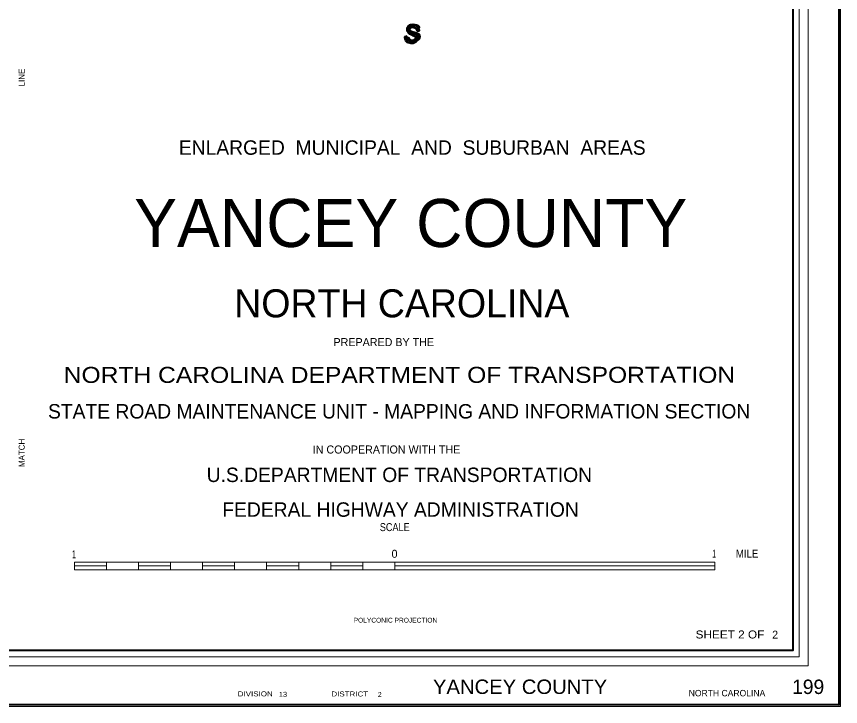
# Model space of a CAD drawing. Extents: x 267790 to 364750, y 214096 to 328785.
# Drawn here: x 347854 to 364421, y 272388 to 286252 of the extents above; entities that cross this region are included whole.
import ezdxf
from ezdxf.enums import TextEntityAlignment as Align

# ---------------------------------------------------------------- set-up
doc = ezdxf.new("R2010")
doc.units = 0
doc.header["$LTSCALE"] = 60
doc.header["$PDMODE"] = 32
doc.header["$PDSIZE"] = 30
doc.layers.add('1', color=7, linetype='Continuous', lineweight=25)
doc.layers.add('20', color=7, linetype='Continuous', lineweight=13)
doc.layers.add('12', color=7, linetype='Continuous')
doc.layers.add('7', color=7, linetype='Continuous')

msp = doc.modelspace()

# ---------------------------------------------------------------- hatches: boundary and pattern name
at = {"layer": '20'}
msp.add_hatch(color=256, dxfattribs=at).paths.add_polyline_path([(355707.33, 285847.31), (355664.76, 285837.22), (355667, 285805.82), (355677.08, 285778.91), (355693.89, 285756.49), (355710.69, 285743.04), (355729.74, 285732.95), (355759.99, 285726.22), (355783.52, 285722.85), (355826.1, 285725.1), (355855.23, 285732.95), (355884.37, 285749.76), (355905.65, 285768.82), (355921.34, 285795.73), (355925.82, 285815.91), (355925.82, 285833.85), (355924.7, 285851.79), (355916.86, 285869.73), (355901.17, 285887.67), (355882.12, 285900), (355848.51, 285914.58), (355812.66, 285930.27), (355774.56, 285948.21), (355757.75, 285962.79), (355747.67, 285984.09), (355747.67, 285998.67), (355753.27, 286013.24), (355766.72, 286026.7), (355790.25, 286037.91), (355813.78, 286041.27), (355840.67, 286040.15), (355861.96, 286033.42), (355884.37, 286019.97), (355897.81, 286003.15), (355903.41, 285987.45), (355906.78, 285969.52), (355948.23, 285972.32), (355942.63, 285995.86), (355934.79, 286021.65), (355920.22, 286044.07), (355909.02, 286056.41), (355889.97, 286069.86), (355863.08, 286077.71), (355831.7, 286082.2), (355809.3, 286079.95), (355775.68, 286077.71), (355755.51, 286069.86), (355728.62, 286049.68), (355715.18, 286032.86), (355706.21, 286008.2), (355706.21, 285984.65), (355711.82, 285962.23), (355728.62, 285935.32), (355756.63, 285912.9), (355786.89, 285897.2), (355824.98, 285879.26), (355854.11, 285864.68), (355876.52, 285847.87), (355883.25, 285828.81), (355882.12, 285811.99), (355872.04, 285792.93), (355857.47, 285780.6), (355841.79, 285771.63), (355823.86, 285764.9), (355796.97, 285763.78), (355772.32, 285766.02), (355752.15, 285773.87), (355731.98, 285782.84), (355719.66, 285794.05), (355711.82, 285807.5), (355706.21, 285823.2), (355706.21, 285835.53)])

# ---------------------------------------------------------------- linework, layer by layer
at = {"layer": '1', "lineweight": 13}
msp.add_lwpolyline([(364421.12, 272387.58), (267790.47, 272387.58), (267790.47, 328784.63), (364421.12, 328784.63)], close=True, dxfattribs=at)
at = {"layer": '1'}
msp.add_point((364386.12, 272422.59), dxfattribs=at)
at = {"layer": '20'}
for p, q in [((349021.04, 275137.07), (349021.04, 275286.82)), ((349021.04, 275286.82), (355458.41, 275286.82)), ((349021.04, 275211.94), (349664.78, 275211.94)), ((349664.78, 275137.07), (349664.78, 275286.82)), ((350308.51, 275137.07), (350308.51, 275286.82)), ((350308.51, 275211.94), (350952.25, 275211.94)), ((350952.25, 275137.07), (350952.25, 275286.82)), ((351595.99, 275137.07), (351595.99, 275286.82)), ((351595.99, 275211.94), (352239.73, 275211.94)), ((352239.73, 275137.07), (352239.73, 275286.82)), ((352883.46, 275137.07), (352883.46, 275286.82)), ((352883.46, 275211.94), (353527.2, 275211.94)), ((353527.2, 275137.07), (353527.2, 275286.82)), ((354170.94, 275137.07), (354170.94, 275286.82)), ((354170.94, 275211.94), (354814.68, 275211.94)), ((354814.68, 275137.07), (354814.68, 275286.82)), ((355458.41, 275211.94), (361895.79, 275211.94)), ((349021.04, 275137.07), (355458.41, 275137.07))]:
    msp.add_line(p, q, dxfattribs=at)
at = {"layer": '20', "lineweight": 40}
for points in [[(267825.48, 328749.63), (364386.12, 328749.63), (364386.12, 272422.59), (267825.48, 272422.59)], [(271013.33, 327640.66), (363460.61, 327640.66), (363460.61, 273514.3), (271013.33, 273514.3)]]:
    msp.add_lwpolyline(points, close=True, dxfattribs=at)
at = {"layer": '20'}
msp.add_lwpolyline([(270704.14, 327966.13), (270704.14, 273205.02), (270882.69, 273383.69), (270882.69, 327771.3), (363591.22, 327771.3), (363591.22, 273383.69), (270882.69, 273383.69), (270704.14, 273205.02), (363769.8, 273205.02), (363769.8, 327966.13)], close=True, dxfattribs=at)
at = {"layer": '20', "lineweight": 53}
msp.add_lwpolyline([(355707.33, 285847.31), (355664.76, 285837.22), (355667, 285805.82), (355677.08, 285778.91), (355693.89, 285756.49), (355710.69, 285743.04), (355729.74, 285732.95), (355759.99, 285726.22), (355783.52, 285722.85), (355826.1, 285725.1), (355855.23, 285732.95), (355884.37, 285749.76), (355905.65, 285768.82), (355921.34, 285795.73), (355925.82, 285815.91), (355925.82, 285833.85), (355924.7, 285851.79), (355916.86, 285869.73), (355901.17, 285887.67), (355882.12, 285900), (355848.51, 285914.58), (355812.66, 285930.27), (355774.56, 285948.21), (355757.75, 285962.79), (355747.67, 285984.09), (355747.67, 285998.67), (355753.27, 286013.24), (355766.72, 286026.7), (355790.25, 286037.91), (355813.78, 286041.27), (355840.67, 286040.15), (355861.96, 286033.42), (355884.37, 286019.97), (355897.81, 286003.15), (355903.41, 285987.45), (355906.78, 285969.52), (355948.23, 285972.32), (355942.63, 285995.86), (355934.79, 286021.65), (355920.22, 286044.07), (355909.02, 286056.41), (355889.97, 286069.86), (355863.08, 286077.71), (355831.7, 286082.2), (355809.3, 286079.95), (355775.68, 286077.71), (355755.51, 286069.86), (355728.62, 286049.68), (355715.18, 286032.86), (355706.21, 286008.2), (355706.21, 285984.65), (355711.82, 285962.23), (355728.62, 285935.32), (355756.63, 285912.9), (355786.89, 285897.2), (355824.98, 285879.26), (355854.11, 285864.68), (355876.52, 285847.87), (355883.25, 285828.81), (355882.12, 285811.99), (355872.04, 285792.93), (355857.47, 285780.6), (355841.79, 285771.63), (355823.86, 285764.9), (355796.97, 285763.78), (355772.32, 285766.02), (355752.15, 285773.87), (355731.98, 285782.84), (355719.66, 285794.05), (355711.82, 285807.5), (355706.21, 285823.2), (355706.21, 285835.53)], close=True, dxfattribs=at)
at = {"layer": '20'}
for points in [[(355458.41, 275137.07), (361895.79, 275137.07), (361895.79, 275286.82)], [(355458.41, 275137.07), (355458.41, 275286.82), (361895.79, 275286.82)]]:
    msp.add_lwpolyline(points, dxfattribs=at)

# ---------------------------------------------------------------- texts
at = {"layer": '12'}
for s, height, rotation, p in [('ENLARGED  MUNICIPAL  AND  SUBURBAN  AREAS', 289.7, 0.002, (355810.58, 283473.65)), ('NORTH CAROLINA', 563.3, 0.007, (355600.67, 280206.66)), ('PREPARED BY THE', 161, 0.006, (355237.88, 279628.86)), ('STATE ROAD MAINTENANCE UNIT - MAPPING AND INFORMATION SECTION', 289.7, 0.002, (355546.8, 278174.44)), ('IN COOPERATION WITH THE', 161, 0.007, (355293.56, 277471.11)), ('U.S.DEPARTMENT OF TRANSPORTATION', 289.7, 0.006, (355551.58, 276898.1)), ('FEDERAL HIGHWAY ADMINISTRATION', 289.7, 0.006, (355575.28, 276200.23))]:
    msp.add_text(s, height=height, rotation=rotation, dxfattribs=at).set_placement(p, align=Align.CENTER)
msp.add_text('     YANCEY COUNTY    ', height=965.6, dxfattribs=at).set_placement((355600.63, 281620.42), align=Align.CENTER)
at = {"layer": '12', "width": 1.15}
msp.add_text('NORTH CAROLINA DEPARTMENT OF TRANSPORTATION', height=321.8, rotation=0.007, dxfattribs=at).set_placement((355553.08, 278890.57), align=Align.CENTER)
at = {"layer": '20'}
for s, height, p in [('S', 350, (355693.67, 285749.74)), ('NORTH CAROLINA', 128.7, (361368.88, 272592.44)), (' 2', 100, (355079.9, 272578.84))]:
    msp.add_text(s, height=height, dxfattribs=at).set_placement(p)
for s, height, width, p in [('SCALE', 161, 0.85, (355458.21, 275911.78)), ('1', 161, 0.5, (349009.55, 275367.45)), ('1', 161, 0.5, (361880.2, 275378.4)), ('MILE', 161, 0.9, (362542.58, 275378.58)), ('SHEET 2 OF', 160.9, 1.1, (362198.48, 273754.6)), ('YANCEY COUNTY      ', 289.7, 1.05, (358317.93, 272639.88)), ('DIVISION', 100, 1.2, (352654.45, 272591.54)), ('DISTRICT', 100, 1.2, (354554.81, 272589.24))]:
    msp.add_text(s, height=height, dxfattribs=dict(at, width=width)).set_placement(p, align=Align.CENTER)
for s, height, p in [('0', 161, (355454.52, 275375.75)), ('2  ', 160.9, (363166.59, 273750.69)), ('199', 289.7, (363770.24, 272638.54))]:
    msp.add_text(s, height=height, dxfattribs=at).set_placement(p, align=Align.CENTER)
msp.add_text('POLYCONIC PROJECTION', height=96.56, rotation=0.001, dxfattribs=at).set_placement((355473.04, 274073.75), align=Align.CENTER)
at = {"layer": '20', "width": 1.1}
msp.add_text('13', height=100, dxfattribs=at).set_placement((353130.17, 272582.3))
at = {"layer": '7'}
for s, p in [('LINE', (348018.14, 285025.76)), ('MATCH', (348018.14, 277482.57))]:
    msp.add_text(s, height=120, rotation=90, dxfattribs=at).set_placement(p, align=Align.CENTER)

doc.saveas('drawing.dxf')
